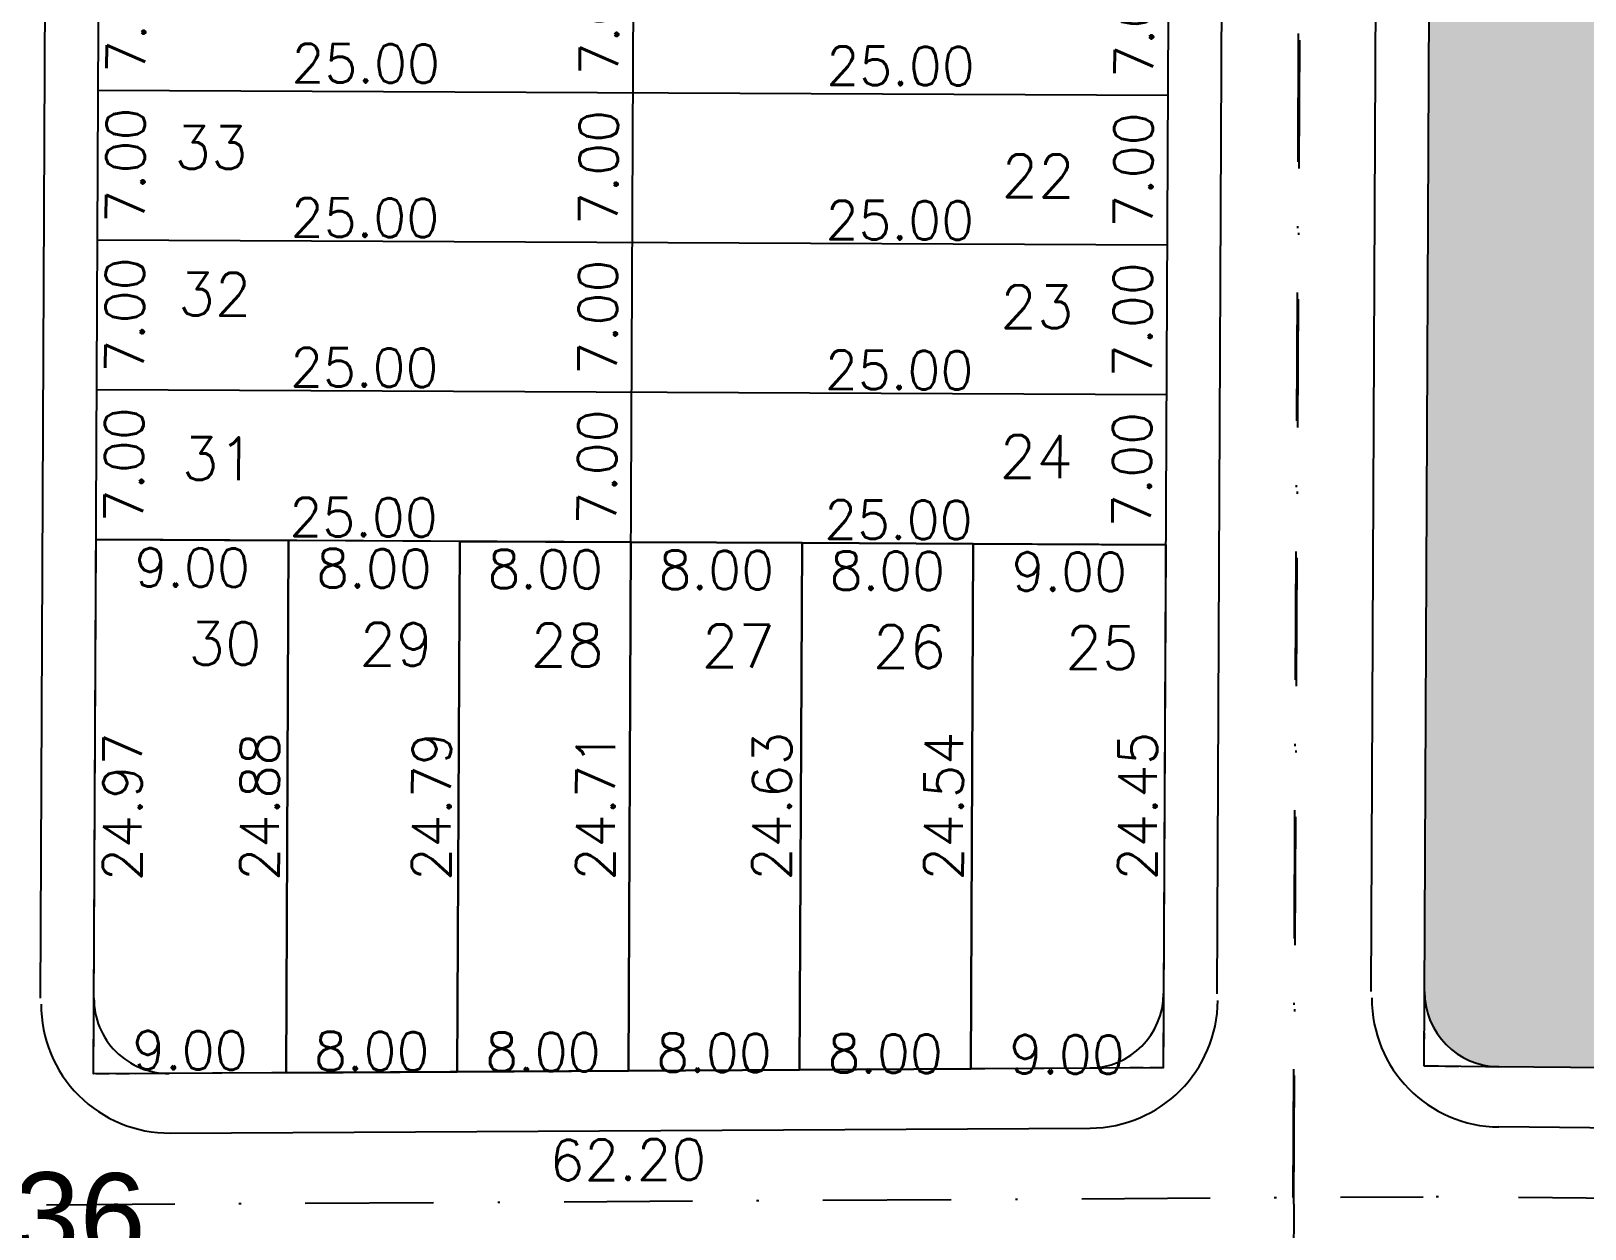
# Model space of a CAD drawing. Header units: millimetres. Extents: x -4430026 to 4783824, y 584 to 9593110.
# Drawn here: x 2249.8 to 2322.5, y 1505 to 1561 of the extents above; entities that cross this region are included whole.
import ezdxf
from ezdxf.enums import TextEntityAlignment as Align

# ---------------------------------------------------------------- set-up
doc = ezdxf.new("R2010")
doc.units = ezdxf.units.MM
for name, pattern in [('DASHDOT', [1, 0.5, -0.25, 0, -0.25]), ('HIDDEN', [0.375, 0.25, -0.125]), ('HIDDEN2', [0.1875, 0.125, -0.0625])]:
    doc.linetypes.add(name, pattern=pattern)
for name, color, linetype in [('boundary filipe', 6, 'Continuous'), ('BOUNDARY LOTES', 2, 'Continuous'), ('Calçada', 1, 'Continuous'), ('CANTOS', 9, 'HIDDEN'), ('Cota', 8, 'Continuous'), ('COTAS', 8, 'Continuous'), ('curvas', 4, 'Continuous'), ('EIXO DAS VIAS', 252, 'DASHDOT'), ('Lotes', 2, 'Continuous'), ('Nomes de Ruas', 3, 'Continuous'), ('Numero de lotes', 5, 'Continuous'), ('Projeção', 8, 'HIDDEN2'), ('QUADRA', 4, 'Continuous'), ('QUADRO', 8, 'Continuous')]:
    doc.layers.add(name, color=color, linetype=linetype)
doc.styles.add('arcad1', font='romans.shx')
doc.styles.add('ARIAL', font='arial.ttf', dxfattribs={"height": 0.25})
doc.styles.add('ROMANS', font='romans.shx')
doc.dimstyles.new('BOLA100', dxfattribs={"dimscale": 0, "dimtxt": 1.9, "dimasz": 0.18, "dimexe": 0.18, "dimexo": 0.063, "dimgap": 0, "dimtad": 1, "dimzin": 4, "dimdsep": 46, "dimtxsty": 'ROMANS', "dimcen": 0.09, "dimse1": 1, "dimse2": 1, "dimsd1": 1, "dimsd2": 1, "dimclrt": 256, "dimaunit": 1, "dimadec": 4, "dimazin": 0, "dimtfac": 1.2, "dimtix": 1, "dimtmove": 2, "dimatfit": 3, "dimfxl": 1, "dimtvp": 2, "dimtolj": 1, "dimtzin": 4, "dimarcsym": 0})
doc.dimstyles.get("Standard").update_dxf_attribs({"dimtxt": 0.18, "dimasz": 0.18, "dimexe": 0.18, "dimexo": 0.0625, "dimgap": 0.09, "dimtad": 0, "dimtih": 1, "dimtoh": 1, "dimdec": 4, "dimzin": 0, "dimdsep": 46, "dimtxsty": 'Standard', "dimcen": 0.09, "dimadec": 0, "dimazin": 0, "dimtfac": 1, "dimtdec": 4, "dimtofl": 0, "dimtmove": 0, "dimatfit": 3, "dimfxl": 1, "dimtolj": 1, "dimtzin": 0, "dimarcsym": 0})

# ---------------------------------------------------------------- blocks, each defined once
blk = doc.blocks.new('*D14057')
at = {"layer": 'DEFPOINTS', "color": 0, "linetype": 'ByBlock'}
for p in [(2308.835, 1506.475), (2246.633, 1506.112), (2308.856, 1502.875)]:
    blk.add_point(p, dxfattribs=at)
at = {"layer": 'COTAS', "linetype": 'ByBlock', "insert": (2277.739, 1508.236), "char_height": 1.9, "attachment_point": 5, "rotation": 0.33364, "style": 'ROMANS'}
blk.add_mtext('\\A1;62.20', dxfattribs=at)
blk = doc.blocks.new('*D14058')
at = {"layer": 'DEFPOINTS', "color": 0, "linetype": 'ByBlock'}
for p in [(2308.835, 1506.475), (2423.633, 1505.642), (2423.618, 1503.599)]:
    blk.add_point(p, dxfattribs=at)
at = {"layer": 'COTAS', "linetype": 'ByBlock', "insert": (2366.226, 1504.966), "char_height": 1.9, "attachment_point": 5, "rotation": 359.58423, "style": 'ROMANS'}
blk.add_mtext('\\A1;114.80', dxfattribs=at)
blk = doc.blocks.new('*D14102')
at = {"layer": 'DEFPOINTS', "color": 0, "linetype": 'ByBlock'}
for p in [(2309.529, 1652.865), (2311.716, 1652.855), (2308.835, 1506.475)]:
    blk.add_point(p, dxfattribs=at)
at = {"layer": 'COTAS', "linetype": 'ByBlock', "insert": (2310.42, 1579.664), "char_height": 1.9, "attachment_point": 5, "rotation": 89.72858, "style": 'ROMANS'}
blk.add_mtext('\\A1;146.39', dxfattribs=at)
blk = doc.blocks.new('*D10554')
at = {"layer": 'DEFPOINTS', "color": 0}
for p in [(2253.013, 1565.222), (2252.98, 1558.222), (2257.869, 1558.199)]:
    blk.add_point(p, dxfattribs=at)
at = {"layer": 'COTAS', "color": 41, "insert": (2254.286, 1561.716), "char_height": 1.8, "attachment_point": 5, "rotation": 89.72858, "style": 'ROMANS'}
blk.add_mtext('\\A1;7.00', dxfattribs=at)
blk = doc.blocks.new('*D10555')
at = {"layer": 'DEFPOINTS', "color": 0}
for p in [(2252.98, 1558.222), (2252.947, 1551.222), (2257.836, 1551.199)]:
    blk.add_point(p, dxfattribs=at)
at = {"layer": 'COTAS', "color": 41, "insert": (2254.253, 1554.716), "char_height": 1.8, "attachment_point": 5, "rotation": 89.72858, "style": 'ROMANS'}
blk.add_mtext('\\A1;7.00', dxfattribs=at)
blk = doc.blocks.new('*D10556')
at = {"layer": 'DEFPOINTS', "color": 0}
for p in [(2252.947, 1551.222), (2252.913, 1544.222), (2257.803, 1544.199)]:
    blk.add_point(p, dxfattribs=at)
at = {"layer": 'COTAS', "color": 41, "insert": (2254.219, 1547.716), "char_height": 1.8, "attachment_point": 5, "rotation": 89.72858, "style": 'ROMANS'}
blk.add_mtext('\\A1;7.00', dxfattribs=at)
blk = doc.blocks.new('*D10557')
at = {"layer": 'DEFPOINTS', "color": 0}
for p in [(2252.913, 1544.222), (2252.88, 1537.222), (2257.77, 1537.199)]:
    blk.add_point(p, dxfattribs=at)
at = {"layer": 'COTAS', "color": 41, "insert": (2254.186, 1540.716), "char_height": 1.8, "attachment_point": 5, "rotation": 89.72858, "style": 'ROMANS'}
blk.add_mtext('\\A1;7.00', dxfattribs=at)
blk = doc.blocks.new('*D10558')
at = {"layer": 'DEFPOINTS', "color": 0}
for p in [(2252.88, 1537.222), (2252.762, 1512.248), (2257.651, 1512.225)]:
    blk.add_point(p, dxfattribs=at)
at = {"layer": 'COTAS', "color": 41, "insert": (2254.111, 1524.729), "char_height": 1.8, "attachment_point": 5, "rotation": 89.72858, "style": 'ROMANS'}
blk.add_mtext('\\A1;24.97', dxfattribs=at)
blk = doc.blocks.new('*D10579')
at = {"layer": 'DEFPOINTS', "color": 0}
for p in [(2278.013, 1565.103), (2277.979, 1558.103), (2279.984, 1558.094)]:
    blk.add_point(p, dxfattribs=at)
at = {"layer": 'COTAS', "color": 41, "insert": (2276.401, 1561.611), "char_height": 1.8, "attachment_point": 5, "rotation": 89.72858, "style": 'ROMANS'}
blk.add_mtext('\\A1;7.00', dxfattribs=at)
blk = doc.blocks.new('*D10580')
at = {"layer": 'DEFPOINTS', "color": 0}
for p in [(2277.979, 1558.103), (2277.946, 1551.104), (2279.951, 1551.094)]:
    blk.add_point(p, dxfattribs=at)
at = {"layer": 'COTAS', "color": 41, "insert": (2276.368, 1554.611), "char_height": 1.8, "attachment_point": 5, "rotation": 89.72858, "style": 'ROMANS'}
blk.add_mtext('\\A1;7.00', dxfattribs=at)
blk = doc.blocks.new('*D10581')
at = {"layer": 'DEFPOINTS', "color": 0}
for p in [(2277.946, 1551.104), (2277.913, 1544.104), (2279.918, 1544.094)]:
    blk.add_point(p, dxfattribs=at)
at = {"layer": 'COTAS', "color": 41, "insert": (2276.335, 1547.611), "char_height": 1.8, "attachment_point": 5, "rotation": 89.72858, "style": 'ROMANS'}
blk.add_mtext('\\A1;7.00', dxfattribs=at)
blk = doc.blocks.new('*D10582')
at = {"layer": 'DEFPOINTS', "color": 0}
for p in [(2277.913, 1544.104), (2277.88, 1537.104), (2279.885, 1537.094)]:
    blk.add_point(p, dxfattribs=at)
at = {"layer": 'COTAS', "color": 41, "insert": (2276.301, 1540.611), "char_height": 1.8, "attachment_point": 5, "rotation": 89.72858, "style": 'ROMANS'}
blk.add_mtext('\\A1;7.00', dxfattribs=at)
blk = doc.blocks.new('*D10583')
at = {"layer": 'DEFPOINTS', "color": 0}
for p in [(2277.88, 1537.104), (2277.763, 1512.394), (2279.768, 1512.384)]:
    blk.add_point(p, dxfattribs=at)
at = {"layer": 'COTAS', "color": 41, "insert": (2276.226, 1524.756), "char_height": 1.8, "attachment_point": 5, "rotation": 89.72858, "style": 'ROMANS'}
blk.add_mtext('\\A1;24.71', dxfattribs=at)
blk = doc.blocks.new('*D10584')
at = {"layer": 'DEFPOINTS', "color": 0}
for p in [(2261.88, 1537.18), (2261.762, 1512.301), (2264.066, 1512.29)]:
    blk.add_point(p, dxfattribs=at)
at = {"layer": 'COTAS', "color": 41, "insert": (2260.525, 1524.746), "char_height": 1.8, "attachment_point": 5, "rotation": 89.72858, "style": 'ROMANS'}
blk.add_mtext('\\A1;24.88', dxfattribs=at)
blk = doc.blocks.new('*D10585')
at = {"layer": 'DEFPOINTS', "color": 0}
for p in [(2269.88, 1537.142), (2269.763, 1512.347), (2272.099, 1512.336)]:
    blk.add_point(p, dxfattribs=at)
at = {"layer": 'COTAS', "color": 41, "insert": (2268.558, 1524.75), "char_height": 1.8, "attachment_point": 5, "rotation": 89.72858, "style": 'ROMANS'}
blk.add_mtext('\\A1;24.79', dxfattribs=at)
blk = doc.blocks.new('*D10586')
at = {"layer": 'DEFPOINTS', "color": 0}
for p in [(2285.88, 1537.066), (2285.763, 1512.44), (2288.009, 1512.43)]:
    blk.add_point(p, dxfattribs=at)
at = {"layer": 'COTAS', "color": 41, "insert": (2284.468, 1524.76), "char_height": 1.8, "attachment_point": 5, "rotation": 89.72858, "style": 'ROMANS'}
blk.add_mtext('\\A1;24.63', dxfattribs=at)
blk = doc.blocks.new('*D10587')
at = {"layer": 'DEFPOINTS', "color": 0}
for p in [(2293.88, 1537.028), (2293.763, 1512.487), (2296.041, 1512.476)]:
    blk.add_point(p, dxfattribs=at)
at = {"layer": 'COTAS', "color": 41, "insert": (2292.499, 1524.764), "char_height": 1.8, "attachment_point": 5, "rotation": 89.72858, "style": 'ROMANS'}
blk.add_mtext('\\A1;24.54', dxfattribs=at)
blk = doc.blocks.new('*D10588')
at = {"layer": 'DEFPOINTS', "color": 0}
for p in [(2303.616, 1536.982), (2303.5, 1512.536), (2305.104, 1512.528)]:
    blk.add_point(p, dxfattribs=at)
at = {"layer": 'COTAS', "color": 41, "insert": (2301.562, 1524.768), "char_height": 1.8, "attachment_point": 5, "rotation": 89.72858, "style": 'ROMANS'}
blk.add_mtext('\\A1;24.45', dxfattribs=at)
blk = doc.blocks.new('*D10601')
at = {"layer": 'DEFPOINTS', "color": 0}
for p in [(2303.012, 1564.985), (2302.979, 1557.985), (2304.984, 1557.976)]:
    blk.add_point(p, dxfattribs=at)
at = {"layer": 'COTAS', "color": 41, "insert": (2301.401, 1561.493), "char_height": 1.8, "attachment_point": 5, "rotation": 89.72858, "style": 'ROMANS'}
blk.add_mtext('\\A1;7.00', dxfattribs=at)
blk = doc.blocks.new('*D10602')
at = {"layer": 'DEFPOINTS', "color": 0}
for p in [(2302.979, 1557.985), (2302.946, 1550.985), (2304.951, 1550.976)]:
    blk.add_point(p, dxfattribs=at)
at = {"layer": 'COTAS', "color": 41, "insert": (2301.368, 1554.493), "char_height": 1.8, "attachment_point": 5, "rotation": 89.72858, "style": 'ROMANS'}
blk.add_mtext('\\A1;7.00', dxfattribs=at)
blk = doc.blocks.new('*D10603')
at = {"layer": 'DEFPOINTS', "color": 0}
for p in [(2302.946, 1550.985), (2302.913, 1543.985), (2304.918, 1543.976)]:
    blk.add_point(p, dxfattribs=at)
at = {"layer": 'COTAS', "color": 41, "insert": (2301.334, 1547.493), "char_height": 1.8, "attachment_point": 5, "rotation": 89.72858, "style": 'ROMANS'}
blk.add_mtext('\\A1;7.00', dxfattribs=at)
blk = doc.blocks.new('*D10604')
at = {"layer": 'DEFPOINTS', "color": 0}
for p in [(2302.913, 1543.985), (2302.88, 1536.985), (2304.885, 1536.976)]:
    blk.add_point(p, dxfattribs=at)
at = {"layer": 'COTAS', "color": 41, "insert": (2301.301, 1540.493), "char_height": 1.8, "attachment_point": 5, "rotation": 89.72858, "style": 'ROMANS'}
blk.add_mtext('\\A1;7.00', dxfattribs=at)
blk = doc.blocks.new('*D10605')
at = {"layer": 'DEFPOINTS', "color": 0}
for p in [(2252.88, 1537.222), (2261.88, 1537.18), (2261.857, 1532.296)]:
    blk.add_point(p, dxfattribs=at)
at = {"layer": 'Cota', "color": 41, "insert": (2257.374, 1535.917), "char_height": 1.8, "attachment_point": 5, "rotation": 359.72858, "style": 'ROMANS'}
blk.add_mtext('\\A1;9.00', dxfattribs=at)
blk = doc.blocks.new('*D10606')
at = {"layer": 'DEFPOINTS', "color": 0}
for p in [(2261.88, 1537.18), (2269.88, 1537.142), (2269.857, 1532.258)]:
    blk.add_point(p, dxfattribs=at)
at = {"layer": 'Cota', "color": 41, "insert": (2265.874, 1535.877), "char_height": 1.8, "attachment_point": 5, "rotation": 359.72858, "style": 'ROMANS'}
blk.add_mtext('\\A1;8.00', dxfattribs=at)
blk = doc.blocks.new('*D10607')
at = {"layer": 'DEFPOINTS', "color": 0}
for p in [(2269.88, 1537.142), (2277.88, 1537.104), (2277.857, 1532.22)]:
    blk.add_point(p, dxfattribs=at)
at = {"layer": 'Cota', "color": 41, "insert": (2273.874, 1535.839), "char_height": 1.8, "attachment_point": 5, "rotation": 359.72858, "style": 'ROMANS'}
blk.add_mtext('\\A1;8.00', dxfattribs=at)
blk = doc.blocks.new('*D10608')
at = {"layer": 'DEFPOINTS', "color": 0}
for p in [(2277.88, 1537.104), (2285.88, 1537.066), (2285.857, 1532.183)]:
    blk.add_point(p, dxfattribs=at)
at = {"layer": 'Cota', "color": 41, "insert": (2281.874, 1535.801), "char_height": 1.8, "attachment_point": 5, "rotation": 359.72858, "style": 'ROMANS'}
blk.add_mtext('\\A1;8.00', dxfattribs=at)
blk = doc.blocks.new('*D10609')
at = {"layer": 'DEFPOINTS', "color": 0}
for p in [(2285.88, 1537.066), (2293.88, 1537.028), (2293.857, 1532.145)]:
    blk.add_point(p, dxfattribs=at)
at = {"layer": 'Cota', "color": 41, "insert": (2289.874, 1535.764), "char_height": 1.8, "attachment_point": 5, "rotation": 359.72858, "style": 'ROMANS'}
blk.add_mtext('\\A1;8.00', dxfattribs=at)
blk = doc.blocks.new('*D10610')
at = {"layer": 'DEFPOINTS', "color": 0}
for p in [(2293.88, 1537.028), (2302.88, 1536.985), (2302.857, 1532.102)]:
    blk.add_point(p, dxfattribs=at)
at = {"layer": 'Cota', "color": 41, "insert": (2298.374, 1535.723), "char_height": 1.8, "attachment_point": 5, "rotation": 359.72858, "style": 'ROMANS'}
blk.add_mtext('\\A1;9.00', dxfattribs=at)
blk = doc.blocks.new('*D10611')
at = {"layer": 'DEFPOINTS', "color": 0}
for p in [(2252.762, 1512.186), (2261.762, 1512.238), (2261.75, 1509.732)]:
    blk.add_point(p, dxfattribs=at)
at = {"layer": 'Cota', "color": 41, "insert": (2257.267, 1513.353), "char_height": 1.8, "attachment_point": 5, "rotation": 359.72858, "style": 'ROMANS'}
blk.add_mtext('\\A1;9.00', dxfattribs=at)
blk = doc.blocks.new('*D10612')
at = {"layer": 'DEFPOINTS', "color": 0}
for p in [(2269.762, 1512.285), (2261.762, 1512.238), (2269.75, 1509.694)]:
    blk.add_point(p, dxfattribs=at)
at = {"layer": 'Cota', "color": 41, "insert": (2265.767, 1513.313), "char_height": 1.8, "attachment_point": 5, "rotation": 359.72858, "style": 'ROMANS'}
blk.add_mtext('\\A1;8.00', dxfattribs=at)
blk = doc.blocks.new('*D10613')
at = {"layer": 'DEFPOINTS', "color": 0}
for p in [(2269.762, 1512.285), (2277.763, 1512.331), (2277.75, 1509.656)]:
    blk.add_point(p, dxfattribs=at)
at = {"layer": 'Cota', "color": 41, "insert": (2273.767, 1513.275), "char_height": 1.8, "attachment_point": 5, "rotation": 359.72858, "style": 'ROMANS'}
blk.add_mtext('\\A1;8.00', dxfattribs=at)
blk = doc.blocks.new('*D10614')
at = {"layer": 'DEFPOINTS', "color": 0}
for p in [(2277.763, 1512.331), (2285.763, 1512.378), (2285.75, 1509.618)]:
    blk.add_point(p, dxfattribs=at)
at = {"layer": 'Cota', "color": 41, "insert": (2281.767, 1513.237), "char_height": 1.8, "attachment_point": 5, "rotation": 359.72858, "style": 'ROMANS'}
blk.add_mtext('\\A1;8.00', dxfattribs=at)
blk = doc.blocks.new('*D10615')
at = {"layer": 'DEFPOINTS', "color": 0}
for p in [(2285.763, 1512.378), (2293.763, 1512.424), (2293.75, 1509.581)]:
    blk.add_point(p, dxfattribs=at)
at = {"layer": 'Cota', "color": 41, "insert": (2289.767, 1513.199), "char_height": 1.8, "attachment_point": 5, "rotation": 359.72858, "style": 'ROMANS'}
blk.add_mtext('\\A1;8.00', dxfattribs=at)
blk = doc.blocks.new('*D10616')
at = {"layer": 'DEFPOINTS', "color": 0}
for p in [(2293.763, 1512.424), (2302.764, 1512.477), (2302.75, 1509.538)]:
    blk.add_point(p, dxfattribs=at)
at = {"layer": 'Cota', "color": 41, "insert": (2298.267, 1513.159), "char_height": 1.8, "attachment_point": 5, "rotation": 359.72858, "style": 'ROMANS'}
blk.add_mtext('\\A1;9.00', dxfattribs=at)
blk = doc.blocks.new('*D10647')
at = {"layer": 'DEFPOINTS', "color": 0}
for p in [(2252.976, 1557.417), (2277.976, 1557.298), (2277.969, 1555.823)]:
    blk.add_point(p, dxfattribs=at)
at = {"layer": 'Cota', "color": 41, "insert": (2265.486, 1559.482), "char_height": 1.8, "attachment_point": 5, "rotation": 359.72858, "style": 'ROMANS'}
blk.add_mtext('\\A1;25.00', dxfattribs=at)
blk = doc.blocks.new('*D10648')
at = {"layer": 'DEFPOINTS', "color": 0}
for p in [(2277.976, 1557.298), (2302.975, 1557.18), (2302.968, 1555.704)]:
    blk.add_point(p, dxfattribs=at)
at = {"layer": 'Cota', "color": 41, "insert": (2290.486, 1559.363), "char_height": 1.8, "attachment_point": 5, "rotation": 359.72858, "style": 'ROMANS'}
blk.add_mtext('\\A1;25.00', dxfattribs=at)
blk = doc.blocks.new('*D10649')
at = {"layer": 'DEFPOINTS', "color": 0}
for p in [(2252.875, 1536.204), (2277.875, 1536.085), (2277.868, 1534.609)]:
    blk.add_point(p, dxfattribs=at)
at = {"layer": 'Cota', "color": 41, "insert": (2265.385, 1538.269), "char_height": 1.8, "attachment_point": 5, "rotation": 359.72858, "style": 'ROMANS'}
blk.add_mtext('\\A1;25.00', dxfattribs=at)
blk = doc.blocks.new('*D10650')
at = {"layer": 'DEFPOINTS', "color": 0}
for p in [(2277.875, 1536.085), (2302.875, 1535.967), (2302.868, 1534.491)]:
    blk.add_point(p, dxfattribs=at)
at = {"layer": 'Cota', "color": 41, "insert": (2290.385, 1538.15), "char_height": 1.8, "attachment_point": 5, "rotation": 359.72858, "style": 'ROMANS'}
blk.add_mtext('\\A1;25.00', dxfattribs=at)
blk = doc.blocks.new('*D10651')
at = {"layer": 'DEFPOINTS', "color": 0}
for p in [(2252.909, 1543.203), (2277.908, 1543.085), (2277.901, 1541.609)]:
    blk.add_point(p, dxfattribs=at)
at = {"layer": 'Cota', "color": 41, "insert": (2265.418, 1545.268), "char_height": 1.8, "attachment_point": 5, "rotation": 359.72858, "style": 'ROMANS'}
blk.add_mtext('\\A1;25.00', dxfattribs=at)
blk = doc.blocks.new('*D10652')
at = {"layer": 'DEFPOINTS', "color": 0}
for p in [(2277.908, 1543.085), (2302.908, 1542.967), (2302.901, 1541.491)]:
    blk.add_point(p, dxfattribs=at)
at = {"layer": 'Cota', "color": 41, "insert": (2290.418, 1545.15), "char_height": 1.8, "attachment_point": 5, "rotation": 359.72858, "style": 'ROMANS'}
blk.add_mtext('\\A1;25.00', dxfattribs=at)
blk = doc.blocks.new('*D10653')
at = {"layer": 'DEFPOINTS', "color": 0}
for p in [(2252.942, 1550.203), (2277.941, 1550.085), (2277.934, 1548.609)]:
    blk.add_point(p, dxfattribs=at)
at = {"layer": 'Cota', "color": 41, "insert": (2265.452, 1552.268), "char_height": 1.8, "attachment_point": 5, "rotation": 359.72858, "style": 'ROMANS'}
blk.add_mtext('\\A1;25.00', dxfattribs=at)
blk = doc.blocks.new('*D10654')
at = {"layer": 'DEFPOINTS', "color": 0}
for p in [(2277.941, 1550.085), (2302.941, 1549.967), (2302.934, 1548.491)]:
    blk.add_point(p, dxfattribs=at)
at = {"layer": 'Cota', "color": 41, "insert": (2290.451, 1552.15), "char_height": 1.8, "attachment_point": 5, "rotation": 359.72858, "style": 'ROMANS'}
blk.add_mtext('\\A1;25.00', dxfattribs=at)

msp = doc.modelspace()

# ---------------------------------------------------------------- hatches: boundary and pattern name
at = {"layer": 'QUADRO'}
h = msp.add_hatch(dxfattribs=at)
h.set_pattern_fill('SWAMP', color=256, scale=3, angle=-0.27142, style=0)
h.set_pattern_definition([(359.7286, (2314.9623, 1512.1842), (1.51229, 2.59094), [0.375, -2.625]), (89.7286, (2315.1498, 1512.1834), (-1.487676, 2.605153), [0.1875, -5.008652]), (89.7286, (2315.1967, 1512.1831), (-1.487676, 2.605153), [0.15, -5.046152]), (89.7286, (2315.1029, 1512.1836), (-1.487676, 2.605153), [0.15, -5.046152]), (59.7286, (2315.2435, 1512.183), (-1.487676, 2.605153), [0.12, -2.88]), (119.7286, (2315.056, 1512.1838), (-2.999966, 0.01421), [0.12, -2.88])])
edge = h.paths.add_edge_path()
edge.add_arc((2414.737, 1654.182), 3.5, 359.72858, 390.40994)
edge.add_line((2417.755, 1655.954), (2408.507, 1671.711))
edge.add_arc((2405.488, 1669.939), 3.5, 30.40994, 122.79452)
edge.add_arc((2365.97, 1731.273), 69.463, 239.88824, 302.79452, ccw=False)
edge.add_arc((2329.365, 1668.157), 3.5, 59.88824, 150.16598)
edge.add_line((2326.329, 1669.898), (2316.08, 1652.028))
edge.add_arc((2319.117, 1650.286), 3.5, 150.16598, 179.72858)
edge.add_line((2315.617, 1650.303), (2314.981, 1516.095))
edge.add_arc((2318.481, 1516.078), 3.5, 179.72858, 269.48246)
edge.add_line((2318.449, 1512.578), (2414.047, 1511.715))
edge.add_arc((2414.078, 1515.215), 3.5, 269.48246, 359.72858)
edge.add_line((2417.578, 1515.198), (2418.237, 1654.165))

# ---------------------------------------------------------------- linework, layer by layer
at = {"layer": 'boundary filipe', "elevation": 2.439}
msp.add_lwpolyline([(2314.964, 1512.61), (2315.621, 1651.227), (2329.171, 1674.854, 0.206018), (2381.666, 1665.676, 0.060604), (2406.629, 1674.91), (2418.241, 1655.126), (2417.562, 1511.683), (2314.964, 1512.61)], format="xyb", close=True, dxfattribs=at)
msp.add_lwpolyline([(2314.964, 1512.61), (2315.621, 1651.227), (2329.171, 1674.854, 0.206018), (2381.666, 1665.676, 0.060604), (2406.629, 1674.91), (2418.241, 1655.126), (2417.562, 1511.683), (2314.964, 1512.61)], format="xyb", close=True, dxfattribs=at)
at = {"layer": 'BOUNDARY LOTES', "elevation": 2.439}
for points in [[(2252.88, 1537.222), (2261.88, 1537.18), (2261.762, 1512.301), (2252.762, 1512.248)], [(2269.88, 1537.142), (2261.88, 1537.18), (2261.762, 1512.301), (2269.763, 1512.347)], [(2277.88, 1537.104), (2269.88, 1537.142), (2269.763, 1512.347), (2277.763, 1512.394)], [(2285.88, 1537.066), (2277.88, 1537.104), (2277.763, 1512.394), (2285.763, 1512.44)], [(2293.88, 1537.028), (2285.88, 1537.066), (2285.763, 1512.44), (2293.763, 1512.487)], [(2293.88, 1537.028), (2302.88, 1536.985), (2302.764, 1512.539), (2293.763, 1512.487)]]:
    msp.add_lwpolyline(points, close=True, dxfattribs=at)
at = {"layer": 'Calçada'}
for p, q in [((2250.279, 1515.797, 2.439), (2251.143, 1698.249, 2.439)), ((2305.28, 1515.991, 2.439), (2305.917, 1650.349, 2.439)), ((2312.481, 1516.107, 2.439), (2313.117, 1650.315, 2.439))]:
    msp.add_line(p, q, dxfattribs=at)
at = {"layer": 'Calçada', "lineweight": -3}
for p, q in [((2256.344, 1509.484), (2299.346, 1509.717)), ((2256.344, 1509.484), (2299.346, 1509.717)), ((2414.054, 1508.866), (2318.457, 1509.768)), ((2414.054, 1508.866), (2318.457, 1509.768))]:
    msp.add_line(p, q, dxfattribs=at)
for centre, start, end in [((2256.311, 1515.484), 179.70531, 270.31037), ((2256.311, 1515.484), 179.70531, 270.31037), ((2299.313, 1515.717), 270.31037, 359.70531), ((2299.313, 1515.717), 270.31037, 359.70531), ((2318.514, 1515.768), 179.70531, 269.45919), ((2318.514, 1515.768), 179.70531, 269.45919)]:
    msp.add_arc(centre, 6, start, end, dxfattribs=at)
at = {"layer": 'CANTOS', "ltscale": 2.5, "elevation": 2.439}
for points in [[(2302.78, 1516.003), (2302.764, 1512.539), (2299.301, 1512.519)], [(2318.449, 1512.578), (2314.964, 1512.61), (2314.981, 1516.095)], [(2256.299, 1512.269), (2252.762, 1512.248), (2252.779, 1515.785)]]:
    msp.add_lwpolyline(points, dxfattribs=at)
at = {"layer": 'curvas'}
for centre, start, end in [((2299.28, 1516.019, 2.439), 270.33364, 359.72858), ((2318.481, 1516.078, 2.439), 179.72858, 269.48246), ((2256.279, 1515.769, 2.439), 179.72858, 270.33364)]:
    msp.add_arc(centre, 3.5, start, end, dxfattribs=at)
at = {"layer": 'EIXO DAS VIAS', "ltscale": 10}
msp.add_line((2308.864, 1506.168, 103.708), (2308.104, 1358.317, 103.708), dxfattribs=at)
at = {"layer": 'Lotes'}
for p, q in [((2277.763, 1512.394, 2.439), (2278.498, 1667.674, 2.439)), ((2302.979, 1557.985, 2.439), (2252.98, 1558.222, 2.439)), ((2302.946, 1550.985, 2.439), (2252.947, 1551.222, 2.439)), ((2302.913, 1543.985, 2.439), (2252.913, 1544.222, 2.439)), ((2302.88, 1536.985, 2.439), (2252.88, 1537.222, 2.439)), ((2302.88, 1536.985, 2.439), (2252.88, 1537.222, 2.439)), ((2261.762, 1512.301, 2.439), (2261.88, 1537.18, 2.439)), ((2269.763, 1512.347, 2.439), (2269.88, 1537.142, 2.439)), ((2285.763, 1512.44, 2.439), (2285.88, 1537.066, 2.439)), ((2293.763, 1512.487, 2.439), (2293.88, 1537.028, 2.439))]:
    msp.add_line(p, q, dxfattribs=at)
at = {"layer": 'Lotes', "elevation": 2.439}
for points in [[(2269.88, 1537.142), (2277.88, 1537.104), (2277.763, 1512.394), (2269.763, 1512.347)], [(2277.88, 1537.104), (2285.88, 1537.066), (2285.763, 1512.44), (2277.763, 1512.394)], [(2285.88, 1537.066), (2293.88, 1537.028), (2293.763, 1512.487), (2285.763, 1512.44)], [(2293.88, 1537.028), (2302.88, 1536.985), (2302.764, 1512.539), (2293.763, 1512.487)]]:
    msp.add_lwpolyline(points, close=True, dxfattribs=at)
at = {"layer": 'Projeção', "linetype": 'DASHDOT', "ltscale": 12}
for p, q in [((2308.835, 1506.475, 2.439), (2309.517, 1650.332, 2.439)), ((2308.864, 1506.168, 103.708), (2309.361, 1602.84, 103.708)), ((1669.767, 1502.753, 2.439), (2314.916, 1506.51, 2.439))]:
    msp.add_line(p, q, dxfattribs=at)
at = {"layer": 'Projeção', "linetype": 'DASHDOT', "ltscale": 15}
msp.add_line((2417.472, 1505.584, 2.439), (2314.916, 1506.51, 2.439), dxfattribs=at)
at = {"layer": 'QUADRA', "elevation": 2.439}
for points in [[(2253.643, 1698.238, -0.574808), (2270.864, 1708.159), (2318.53, 1680.823), (2305.497, 1658.097, 0.129711), (2303.417, 1650.361), (2302.764, 1512.539), (2252.762, 1512.248), (2253.643, 1698.238)], [(2270.864, 1708.159), (2318.53, 1680.823), (2305.497, 1658.097, 0.129711), (2303.417, 1650.361), (2302.764, 1512.539), (2252.762, 1512.248), (2253.643, 1698.238)]]:
    msp.add_lwpolyline(points, format="xyb", dxfattribs=at)
msp.add_lwpolyline([(2314.964, 1512.61), (2315.621, 1651.227), (2329.171, 1674.854, 0.206018), (2381.666, 1665.676, 0.060604), (2406.629, 1674.91), (2418.241, 1655.126), (2417.562, 1511.683), (2314.964, 1512.61)], format="xyb", close=True, dxfattribs=at)
msp.add_lwpolyline([(2314.964, 1512.61), (2315.621, 1651.227), (2329.171, 1674.854, 0.206018), (2381.666, 1665.676, 0.060604), (2406.629, 1674.91), (2418.241, 1655.126), (2417.562, 1511.683), (2314.964, 1512.61)], format="xyb", close=True, dxfattribs=at)

# ---------------------------------------------------------------- texts
at = {"layer": 'Nomes de Ruas', "extrusion": (-0.084173, 0.020544, 0.996239), "style": 'ARIAL'}
msp.add_text('RUA 36  .', height=4, rotation=102.96746, dxfattribs=at).set_placement((-1995.716, 1819.803, -158.269), align=Align.MIDDLE_CENTER)
at = {"layer": 'Numero de lotes', "style": 'arcad1'}
for s, p in [('33', (2258.257, 1555.55, 2.439)), ('22', (2296.917, 1554.222, 2.439)), ('32', (2258.433, 1548.694, 2.439)), ('23', (2296.86, 1548.104, 2.439)), ('24', (2296.826, 1541.105, 2.439)), ('31', (2258.605, 1541.007, 2.439)), ('30', (2258.904, 1532.367, 2.439)), ('29', (2266.904, 1532.329, 2.439)), ('28', (2274.903, 1532.291, 2.439)), ('27', (2282.903, 1532.253, 2.439)), ('26', (2290.903, 1532.215, 2.439)), ('25', (2299.903, 1532.173, 2.439))]:
    msp.add_text(s, height=2, rotation=359.72858, dxfattribs=at).set_placement(p, align=Align.MIDDLE_CENTER)

# ---------------------------------------------------------------- dimensions: what is measured, and where the dimension line sits
at = {"layer": 'Cota'}
for p1, p2, picture, middle in [((2252.976, 1557.417, 2.439), (2277.976, 1557.298, 2.439), '*D10647', (2265.486, 1559.482, 2.439)), ((2252.942, 1550.203, 2.439), (2277.941, 1550.085, 2.439), '*D10653', (2265.452, 1552.268, 2.439)), ((2252.909, 1543.203, 2.439), (2277.908, 1543.085, 2.439), '*D10651', (2265.418, 1545.268, 2.439)), ((2252.875, 1536.204, 2.439), (2277.875, 1536.085, 2.439), '*D10649', (2265.385, 1538.269, 2.439))]:
    dim = msp.add_aligned_dim(p1=p1, p2=p2, distance=-1.476, dimstyle='Standard', override={"dimtxt": 1.8, "dimexo": 0.063, "dimgap": 0, "dimtih": 0, "dimtoh": 0, "dimdec": 2, "dimzin": 4, "dimtxsty": 'ROMANS', "dimse1": 1, "dimse2": 1, "dimsd1": 1, "dimsd2": 1, "dimclrt": 41, "dimtfac": 1.2, "dimtdec": 2, "dimtix": 1, "dimtofl": 1, "dimtmove": 2, "dimfxl": 0.18, "dimfxlon": 1, "dimtvp": 2, "dimtzin": 4}, dxfattribs=at)
    dim.commit()
    dim.dimension.update_dxf_attribs({"geometry": picture, "text_midpoint": middle})
for base, p1, p2, angle, picture, middle in [((2302.968, 1555.704, 2.439), (2277.976, 1557.298, 2.439), (2302.975, 1557.18, 2.439), 179.72858, '*D10648', (2290.486, 1559.363, 2.439)), ((2302.934, 1548.491, 2.439), (2277.941, 1550.085, 2.439), (2302.941, 1549.967, 2.439), 179.72858, '*D10654', (2290.451, 1552.15, 2.439)), ((2302.901, 1541.491, 2.439), (2277.908, 1543.085, 2.439), (2302.908, 1542.967, 2.439), 179.72858, '*D10652', (2290.418, 1545.15, 2.439)), ((2302.868, 1534.491, 2.439), (2277.875, 1536.085, 2.439), (2302.875, 1535.967, 2.439), 179.72858, '*D10650', (2290.385, 1538.15, 2.439)), ((2261.857, 1532.296, 2.439), (2252.88, 1537.222, 2.439), (2261.88, 1537.18, 2.439), 359.72858, '*D10605', (2257.374, 1535.917, 2.439)), ((2269.857, 1532.258, 2.439), (2261.88, 1537.18, 2.439), (2269.88, 1537.142, 2.439), 359.72858, '*D10606', (2265.874, 1535.877, 2.439)), ((2277.857, 1532.22, 2.439), (2269.88, 1537.142, 2.439), (2277.88, 1537.104, 2.439), 359.72858, '*D10607', (2273.874, 1535.839, 2.439)), ((2285.857, 1532.183, 2.439), (2277.88, 1537.104, 2.439), (2285.88, 1537.066, 2.439), 359.72858, '*D10608', (2281.874, 1535.801, 2.439)), ((2293.857, 1532.145, 2.439), (2285.88, 1537.066, 2.439), (2293.88, 1537.028, 2.439), 359.72858, '*D10609', (2289.874, 1535.764, 2.439)), ((2302.857, 1532.102, 2.439), (2293.88, 1537.028, 2.439), (2302.88, 1536.985, 2.439), 359.72858, '*D10610', (2298.374, 1535.723, 2.439)), ((2261.75, 1509.732, 2.439), (2252.762, 1512.186, 2.439), (2261.762, 1512.238, 2.439), 359.72858, '*D10611', (2257.267, 1513.353, 2.439)), ((2269.75, 1509.694, 2.439), (2261.762, 1512.238, 2.439), (2269.762, 1512.285, 2.439), 359.72858, '*D10612', (2265.767, 1513.313, 2.439)), ((2277.75, 1509.656, 2.439), (2269.762, 1512.285, 2.439), (2277.763, 1512.331, 2.439), 359.72858, '*D10613', (2273.767, 1513.275, 2.439)), ((2285.75, 1509.618, 2.439), (2277.763, 1512.331, 2.439), (2285.763, 1512.378, 2.439), 359.72858, '*D10614', (2281.767, 1513.237, 2.439)), ((2293.75, 1509.581, 2.439), (2285.763, 1512.378, 2.439), (2293.763, 1512.424, 2.439), 359.72858, '*D10615', (2289.767, 1513.199, 2.439)), ((2302.75, 1509.538, 2.439), (2293.763, 1512.424, 2.439), (2302.764, 1512.477, 2.439), 359.72858, '*D10616', (2298.267, 1513.159, 2.439))]:
    dim = msp.add_linear_dim(base=base, p1=p1, p2=p2, angle=angle, dimstyle='Standard', override={"dimtxt": 1.8, "dimexo": 0.063, "dimgap": 0, "dimtih": 0, "dimtoh": 0, "dimdec": 2, "dimzin": 4, "dimtxsty": 'ROMANS', "dimse1": 1, "dimse2": 1, "dimsd1": 1, "dimsd2": 1, "dimclrt": 41, "dimtfac": 1.2, "dimtdec": 2, "dimtix": 1, "dimtofl": 1, "dimtmove": 2, "dimfxl": 0.18, "dimfxlon": 1, "dimtvp": 2, "dimtzin": 4}, dxfattribs=at)
    dim.commit()
    dim.dimension.update_dxf_attribs({"geometry": picture, "text_midpoint": middle})
at = {"layer": 'COTAS', "linetype": 'ByBlock'}
for p2, distance, picture, middle in [((2309.529, 1652.865, 2.439), -2.188, '*D14102', (2310.42, 1579.664, 2.439)), ((2423.633, 1505.642, 2.439), -2.043, '*D14058', (2366.226, 1504.966, 2.439))]:
    dim = msp.add_aligned_dim(p1=(2308.835, 1506.475, 2.439), p2=p2, distance=distance, dimstyle='BOLA100', override={"dimscale": 1, "dimfxl": 0.18}, dxfattribs=at)
    dim.commit()
    dim.dimension.update_dxf_attribs({"geometry": picture, "text_midpoint": middle})
at = {"layer": 'COTAS'}
for base, p1, p2, picture, middle in [((2257.869, 1558.199, 2.439), (2253.013, 1565.222, 2.439), (2252.98, 1558.222, 2.439), '*D10554', (2254.286, 1561.716, 2.439)), ((2279.984, 1558.094, 2.439), (2278.013, 1565.103, 2.439), (2277.979, 1558.103, 2.439), '*D10579', (2276.401, 1561.611, 2.439)), ((2304.984, 1557.976, 2.439), (2303.012, 1564.985, 2.439), (2302.979, 1557.985, 2.439), '*D10601', (2301.401, 1561.493, 2.439)), ((2257.836, 1551.199, 2.439), (2252.98, 1558.222, 2.439), (2252.947, 1551.222, 2.439), '*D10555', (2254.253, 1554.716, 2.439)), ((2279.951, 1551.094, 2.439), (2277.979, 1558.103, 2.439), (2277.946, 1551.104, 2.439), '*D10580', (2276.368, 1554.611, 2.439)), ((2304.951, 1550.976, 2.439), (2302.979, 1557.985, 2.439), (2302.946, 1550.985, 2.439), '*D10602', (2301.368, 1554.493, 2.439)), ((2257.803, 1544.199, 2.439), (2252.947, 1551.222, 2.439), (2252.913, 1544.222, 2.439), '*D10556', (2254.219, 1547.716, 2.439)), ((2279.918, 1544.094, 2.439), (2277.946, 1551.104, 2.439), (2277.913, 1544.104, 2.439), '*D10581', (2276.335, 1547.611, 2.439)), ((2304.918, 1543.976, 2.439), (2302.946, 1550.985, 2.439), (2302.913, 1543.985, 2.439), '*D10603', (2301.334, 1547.493, 2.439)), ((2257.77, 1537.199, 2.439), (2252.913, 1544.222, 2.439), (2252.88, 1537.222, 2.439), '*D10557', (2254.186, 1540.716, 2.439)), ((2279.885, 1537.094, 2.439), (2277.913, 1544.104, 2.439), (2277.88, 1537.104, 2.439), '*D10582', (2276.301, 1540.611, 2.439)), ((2304.885, 1536.976, 2.439), (2302.913, 1543.985, 2.439), (2302.88, 1536.985, 2.439), '*D10604', (2301.301, 1540.493, 2.439)), ((2257.651, 1512.225, 2.439), (2252.88, 1537.222, 2.439), (2252.762, 1512.248, 2.439), '*D10558', (2254.111, 1524.729, 2.439)), ((2264.066, 1512.29, 2.439), (2261.88, 1537.18, 2.439), (2261.762, 1512.301, 2.439), '*D10584', (2260.525, 1524.746, 2.439)), ((2272.0993, 1512.3361, 2.4392), (2269.88, 1537.1416, 2.4392), (2269.7626, 1512.3472, 2.4392), '*D10585', (2268.558, 1524.7504, 2.4392)), ((2279.768, 1512.384, 2.439), (2277.88, 1537.104, 2.439), (2277.763, 1512.394, 2.439), '*D10583', (2276.226, 1524.756, 2.439)), ((2288.009, 1512.43, 2.439), (2285.88, 1537.066, 2.439), (2285.763, 1512.44, 2.439), '*D10586', (2284.468, 1524.76, 2.439)), ((2296.041, 1512.476, 2.439), (2293.88, 1537.028, 2.439), (2293.763, 1512.487, 2.439), '*D10587', (2292.499, 1524.764, 2.439)), ((2305.104, 1512.528, 2.439), (2303.616, 1536.982, 2.439), (2303.5, 1512.536, 2.439), '*D10588', (2301.562, 1524.768, 2.439))]:
    dim = msp.add_linear_dim(base=base, p1=p1, p2=p2, angle=89.72858, dimstyle='Standard', override={"dimtxt": 1.8, "dimexo": 0.063, "dimgap": 0, "dimtih": 0, "dimtoh": 0, "dimdec": 2, "dimzin": 4, "dimtxsty": 'ROMANS', "dimse1": 1, "dimse2": 1, "dimsd1": 1, "dimsd2": 1, "dimclrt": 41, "dimtfac": 1.2, "dimtdec": 2, "dimtix": 1, "dimtofl": 1, "dimtmove": 2, "dimfxl": 0.18, "dimfxlon": 1, "dimtvp": 2, "dimtzin": 4}, dxfattribs=at)
    dim.commit()
    dim.dimension.update_dxf_attribs({"geometry": picture, "text_midpoint": middle})
at = {"layer": 'COTAS', "linetype": 'ByBlock'}
dim = msp.add_linear_dim(base=(2308.856, 1502.875, 2.439), p1=(2246.633, 1506.112, 2.439), p2=(2308.835, 1506.475, 2.439), angle=0.33364, dimstyle='BOLA100', override={"dimscale": 1, "dimfxl": 0.18}, dxfattribs=at)
dim.commit()
dim.dimension.update_dxf_attribs({"geometry": '*D14057', "text_midpoint": (2277.739, 1508.236, 2.439), "dimtype": 161})

doc.saveas('drawing.dxf')
